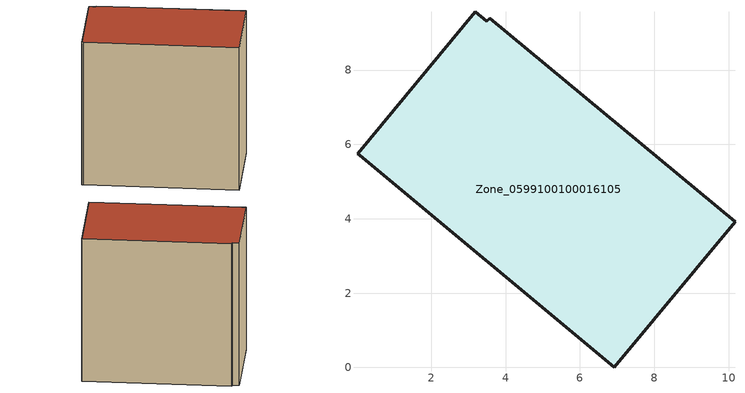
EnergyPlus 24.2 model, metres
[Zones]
Zone_0599100100016105
 floor ground (C_G): 6.92,0 0.08,5.71 0.02,5.75 3.18,9.57 3.5,9.31 3.57,9.39 10.17,3.92 z0
 wall outside (C_F): 3.18,9.57 0.02,5.75 0.08,5.71 6.92,0 10.17,3.92 3.57,9.39 3.5,9.31 3.18,9.57 z0:8.91
 roof outside (C_R): 0.08,5.71 6.92,0 10.17,3.92 3.57,9.39 3.5,9.31 3.18,9.57 0.02,5.75 z8.91
[BUILDING]
Pand.0599100100016105: North Axis=0; Terrain=City; Loads Convergence Tolerance Value=0.04; Temperature Convergence Tolerance Value=0.4; Solar Distribution=FullExterior; Maximum Number of Warmup Days=25; Minimum Number of Warmup Days=1
[Site:Location]
Rotterdam.The.Hague.AP_ZH_NLD Design_Conditions: Latitude=51.96; Longitude=4.45; Time Zone=1; Elevation=-4.5
[SITE:GROUNDTEMPERATURE:BUILDINGSURFACE]
18, 18, 18, 18, 18, 18, 18, 18, 18, 18, 18, 18
[MATERIAL] Thermal Absorptance=0.9; Solar Absorptance=0.7; Visible Absorptance=0.7
Name | Roughness | Thickness | Conductivity | Density | Specific Heat
G.TI.2015-2018 | MediumSmooth | 0.15 | 0.0428571 | 540 | 1210
F.TI.2015-2018 | Rough | 0.3 | 0.0666667 | 1920 | 840
R.TI.2015-2018 | MediumRough | 0.2 | 0.0333333 | 1500 | 1000
[CONSTRUCTION]
C_G: G.TI.2015-2018
C_F: F.TI.2015-2018
C_R: R.TI.2015-2018
[ZONE]
Zone_0599100100016105: Type=1; Multiplier=1; Ceiling Height=Autocalculate; Volume=Autocalculate; Floor Area=autocalculate; Part of Total Floor Area=Yes
[ZONEINFILTRATION:DESIGNFLOWRATE]
Infil_Zone_0599100100016105: Zone or ZoneList or Space or SpaceList=Zone_0599100100016105; Schedule=AlwaysOn; Design Flow Rate Calculation Method=Flow/Area; Flow Rate per Floor Area=0.0015; Constant Term Coefficient=1; Temperature Term Coefficient=0; Velocity Term Coefficient=0; Velocity Squared Term Coefficient=0
[HVACTEMPLATE:ZONE:IDEALLOADSAIRSYSTEM]
Zone_0599100100016105: Maximum Heating Supply Air Temperature=50; Minimum Cooling Supply Air Temperature=13; Maximum Heating Supply Air Humidity Ratio=0.0156; Minimum Cooling Supply Air Humidity Ratio=0.0077; Heating Limit=NoLimit; Cooling Limit=NoLimit; Dehumidification Control Type=ConstantSensibleHeatRatio; Cooling Sensible Heat Ratio=0.7; Dehumidification Setpoint=60; Humidification Control Type=None; Humidification Setpoint=30; Outdoor Air Method=None; Outdoor Air Flow Rate per Person=0.00944; Outdoor Air Flow Rate per Zone Floor Area=0; Outdoor Air Flow Rate per Zone=0; Demand Controlled Ventilation Type=None; Outdoor Air Economizer Type=NoEconomizer; Heat Recovery Type=None; Sensible Heat Recovery Effectiveness=0.7; Latent Heat Recovery Effectiveness=0.65
[ZONECONTROL:THERMOSTAT]
ThermostatControl_Zone_0599100100016105: Zone or ZoneList=Zone_0599100100016105; Control Type Schedule=DualSetpointControlType; Control 1=Thermostat_Zone_0599100100016105; Temperature Difference Between Cutout And Setpoint=0
[THERMOSTATSETPOINT:DUALSETPOINT]
Thermostat_Zone_0599100100016105: Heating Setpoint Temperature Schedule=HeatingSetpoint_Zone_0599100100016105; Cooling Setpoint Temperature Schedule=CoolingSetpoint_Zone_0599100100016105
[SCHEDULE:COMPACT]
HeatingSetpoint_Zone_0599100100016105: Through: 12/31, For: AllDays, Until: 24:00, 21
CoolingSetpoint_Zone_0599100100016105: Through: 12/31, For: AllDays, Until: 24:00, 24
DualSetpointControlType: Through: 12/31, For: AllDays, Until: 24:00, 4
AlwaysOn: Through: 12/31, For: AllDays, Until: 24:00, 1
